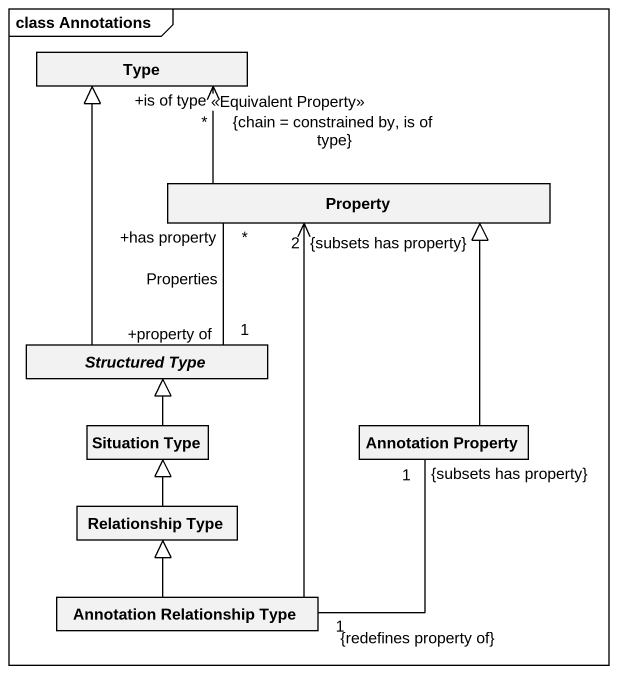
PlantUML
@startuml
mainframe class Annotations
hide circle
hide empty members
class Type
class Property
abstract class "Structured Type" as Structured_Type
class "Situation Type" as Situation_Type
class "Annotation Property" as Annotation_Property
class "Relationship Type" as Relationship_Type
class "Annotation Relationship Type" as Annotation_Relationship_Type
Property -up-> "+is of type\n<<Equivalent Property>>\n*\n{chain = constrained by, is of type}" Type
Structured_Type -up-|> Type
Structured_Type "+property of\n1" -up- "+has property\n*" Property : Properties
Situation_Type -up-|> Structured_Type
Annotation_Property -up-|> Property
Relationship_Type -up-|> Situation_Type
Annotation_Relationship_Type -up-> "2\n{subsets has property}" Property
Annotation_Relationship_Type "1\n{redefines property of}" -up- "1\n{subsets has property}" Annotation_Property
Annotation_Relationship_Type -up-|> Relationship_Type
@enduml
